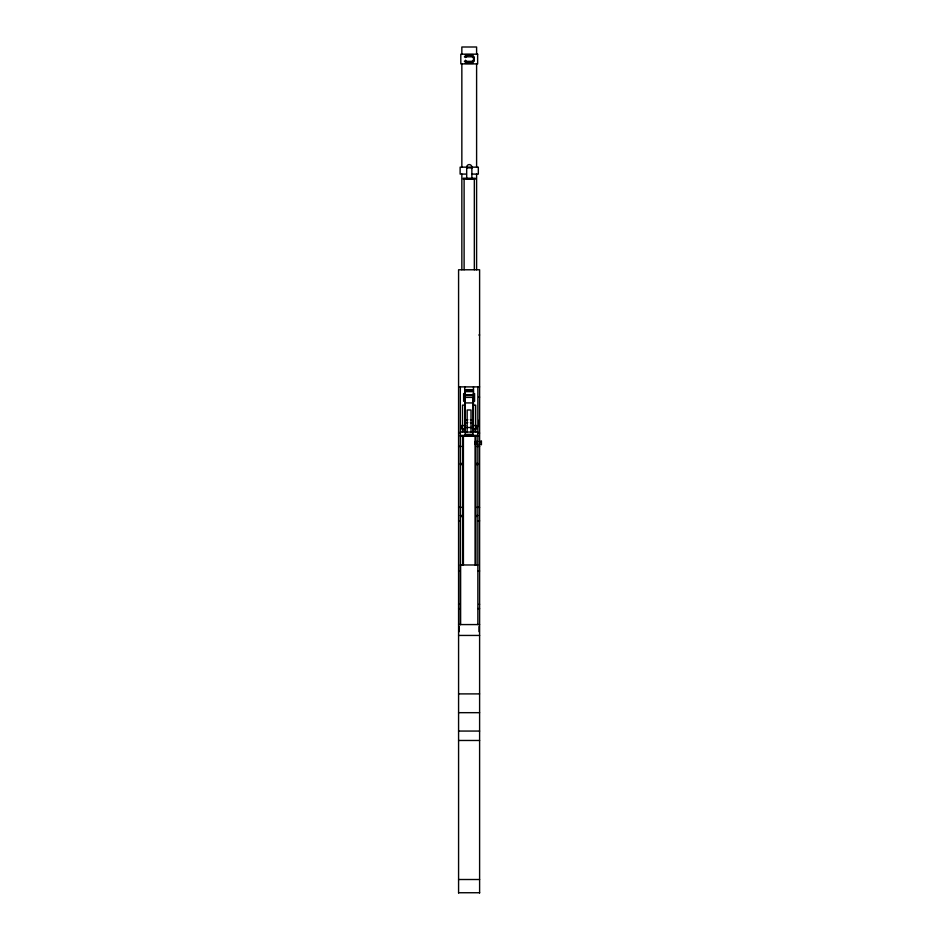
<?xml version="1.0" encoding="UTF-8"?>
<svg xmlns="http://www.w3.org/2000/svg" width="940" height="940" viewBox="0 0 940 940"><rect width="100%" height="100%" fill="white"/><g stroke="black" fill="none" stroke-linecap="round" stroke-linejoin="round"><path stroke-width="1.41" d="M467.991 55.331L470 55.19A3.877 3.877 0 0 1 472.468 56.847M464.384 56.8L474.101 56.8L474.101 61.335L464.384 61.335M466.687 167.861L471.868 167.861M466.416 174.088L460.13 174.088L460.13 167.155L478.319 167.155L478.319 174.088L472.115 174.088M463.232 178.224L475.217 178.224M463.232 179.199L475.217 179.199M478.883 335.004L479.612 335.004M458.579 386.88L479.612 386.88M464.713 389.654L473.478 389.654M473.478 390.946L464.877 390.946L464.877 395.54L473.478 395.54M464.877 391.628L473.478 391.628M464.83 393.555L463.62 393.555L463.62 401.274L464.83 401.274M473.255 393.555L474.571 393.555L474.571 401.274L473.255 401.274M464.877 394.87L473.478 394.87M478.883 397.127L479.612 397.127M464.713 397.397L473.478 397.397M465.23 402.919L472.961 402.919M464.713 405.128L462.515 405.128L462.515 432.048M473.478 405.128L475.675 405.128L475.675 432.048M465.23 419.757L467.803 419.757M470.388 419.757L472.961 419.757M465.23 422.659L467.803 422.659M470.388 422.659L472.961 422.659M465.735 425.55L461.423 425.55L461.423 428.769L465.171 428.769M472.456 425.55L476.768 425.55L476.768 428.769L473.02 428.769M460.33 432.048L477.861 432.048M458.579 433.07L460.33 433.07M477.861 433.07L479.612 433.07M465.23 434.386L472.961 434.386M465.23 434.903L472.961 434.903M460.33 435.385L477.861 435.385M460.33 436.207L477.861 436.207M474.759 441.553L477.861 441.553M474.759 444.068L477.861 444.068M458.579 446.43L461.47 446.43M476.756 446.43L479.612 446.43M460.33 463.385L461.47 463.385M476.756 463.385L477.861 463.385M460.33 464.607L461.669 464.607M476.756 464.607L477.861 464.607M458.579 507.353L461.669 507.353M476.756 507.353L479.612 507.353M460.33 515.543L462.527 515.543M477.861 515.543L476.756 515.543L476.78 516.53M458.579 520.866L460.33 520.866M477.861 520.866L479.612 520.866M460.33 564.975L477.861 564.975M458.579 570.991L459.249 570.991M478.296 570.991L479.612 570.991M458.579 604.279L459.249 604.279M478.942 604.279L479.612 604.279M458.579 608.65L460.33 608.65M477.861 608.544L479.612 608.65M458.579 624.571L479.612 624.571M458.579 635.44L479.612 635.44M458.579 693.896L479.612 693.896M458.579 712.673L479.612 712.673M458.579 731.062L479.612 731.062M458.579 740.473L479.612 740.473M458.579 879.511L479.612 879.511M458.579 892.741L479.612 892.741M467.532 62.486L469.507 62.874A3.877 3.877 0 0 0 472.726 60.712M481.421 440.848L481.421 444.773M479.799 440.848L479.799 444.773M479.612 442.529L479.612 269.78L458.579 269.78L458.579 893M479.612 444.056L479.612 893M478.965 420.239L478.965 426.584M479.024 626.557L479.024 631.727M477.861 386.88L477.861 624.571M476.603 54.179L476.603 47L461.846 47L461.846 54.179M476.603 63.885L476.603 167.155M476.603 174.088L476.603 269.78M476.756 441.553L476.756 444.068M475.922 436.207L475.922 564.975M475.064 436.207L475.064 564.975M474.759 441.706L474.759 443.892M474.336 179.199L474.336 269.78M473.49 56.8L473.49 61.335M473.478 386.88L473.478 432.048M473.126 57.551L473.126 54.638L465.359 54.638L465.359 57.551M473.126 60.454L473.126 63.368L465.359 63.368L465.359 60.454M472.961 397.397L472.961 435.385M471.868 167.155L471.868 178.858L466.687 178.858L466.687 167.155M471.022 432.048L471.022 409.981L467.156 409.981L467.156 432.048M465.23 397.397L465.23 435.385M464.713 386.88L464.713 432.048M464.113 179.199L464.113 269.78M463.408 436.207L463.408 564.975M462.786 436.207L462.786 516.636L461.669 516.636L461.669 515.543M462.527 436.207L462.527 564.975M461.846 63.885L461.846 167.155M461.846 174.088L461.846 269.78M460.588 564.975L460.588 624.571M460.33 386.88L460.33 624.571M459.166 626.557L459.166 631.727M465.23 432.048A2.632 2.632 0 0 1 465.23 427.512L472.961 427.512A3.126 3.126 0 0 1 472.961 432.048M466.769 167.825A2.585 2.585 0 0 1 469.612 164.594A2.585 2.585 0 0 1 471.516 168.46M468.496 62.816A3.877 3.877 0 0 1 465.57 60.254M465.758 57.293A3.877 3.877 0 0 1 468.978 55.131M477.638 54.179L460.812 54.179L460.812 63.885L477.638 63.885L477.638 54.179"/></g></svg>
